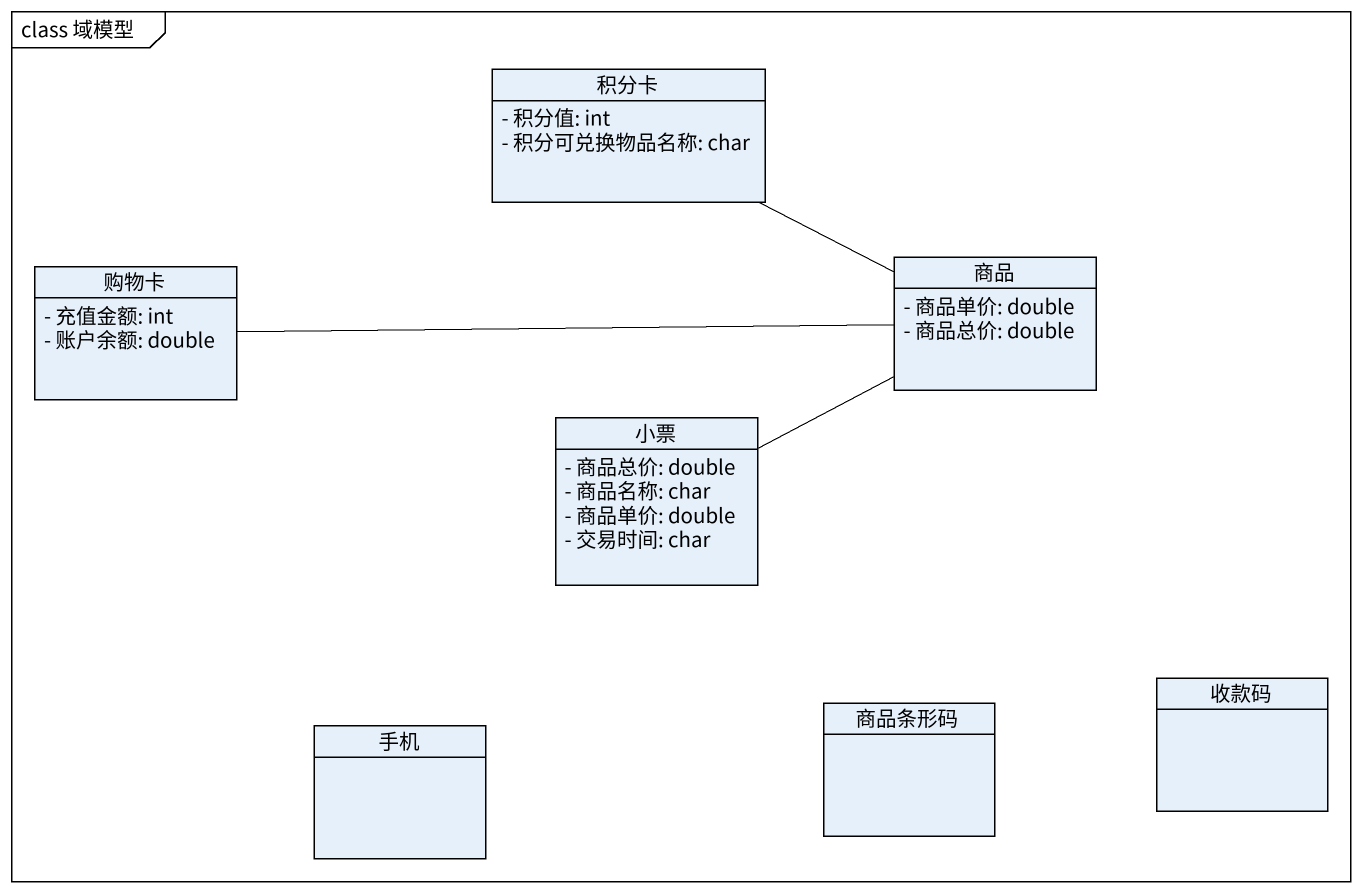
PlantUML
@startuml
mainframe class 域模型
hide circle
hide empty members
skinparam classAttributeIconSize 0
class 积分卡 {
  - 积分值: int
  - 积分可兑换物品名称: char
}
class 商品 {
  - 商品单价: double
  - 商品总价: double
}
class 购物卡 {
  - 充值金额: int
  - 账户余额: double
}
class 小票 {
  - 商品总价: double
  - 商品名称: char
  - 商品单价: double
  - 交易时间: char
}
class 收款码
class 手机
class 商品条形码
积分卡 -right- 商品
购物卡 -right- 商品
小票 -right- 商品
@enduml
